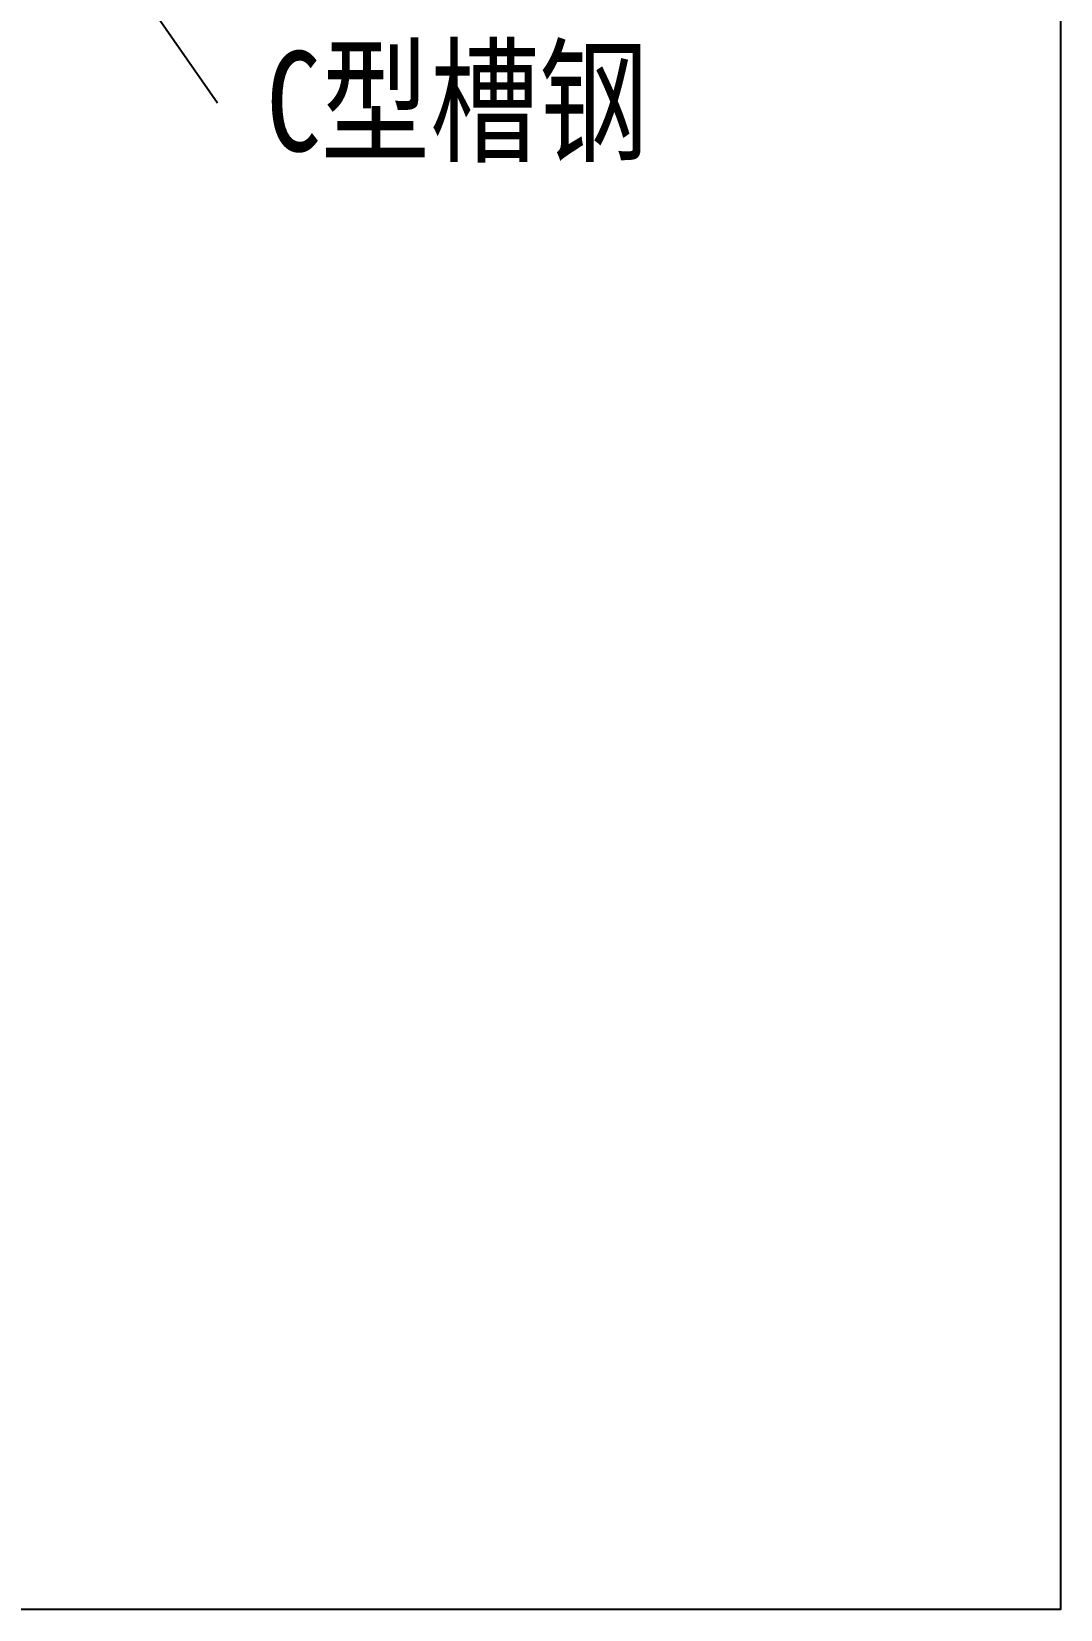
# Model space of a CAD drawing. Extents: x 185245 to 2166646, y -19957 to 815000.
# Drawn here: x 2010184 to 2012764, y 671404 to 675363 of the extents above; entities that cross this region are included whole.
import ezdxf

# ---------------------------------------------------------------- set-up
doc = ezdxf.new("R2010")
doc.units = 0
doc.header["$LTSCALE"] = 1000
doc.header["$MEASUREMENT"] = 0
doc.layers.add('DIM_SYMB', color=3, linetype='Continuous')
doc.styles.get("Standard").update_dxf_attribs({"font": 'gbenor.shx', "bigfont": 'gbcbig.shx'})
doc.dimstyles.get("Standard").update_dxf_attribs({"dimscale": 100, "dimtxt": 3.5, "dimasz": 1, "dimexe": 2.5, "dimexo": 3, "dimgap": 1.5, "dimtad": 1, "dimdec": 0, "dimzin": 0, "dimdsep": 46, "dimtxsty": 'Standard', "dimblk": 'ARCHTICK', "dimcen": 0.09, "dimadec": 0, "dimazin": 0, "dimtfac": 1, "dimtdec": 0, "dimtix": 1, "dimtmove": 2, "dimatfit": 3, "dimfxl": 1, "dimtolj": 1, "dimtzin": 0, "dimarcsym": 0})

# ---------------------------------------------------------------- blocks, each defined once
blk = doc.blocks.new('gfhhrryyfd')
at = {"layer": 'DIM_SYMB'}
blk.add_lwpolyline([(3686300.1, -1747620.2), (3699978.1, -1747620.2), (3699978.1, -1755771), (3686300.1, -1755771)], close=True, dxfattribs=at)
at = {"insert": (3697986.8, -1751860.7), "char_height": 250.906, "attachment_point": 1}
blk.add_mtext('{\\fSimSun|b0|i0|c134|p2;\\W0.8;C型槽钢}', dxfattribs=at)
blk.add_leader([(3697472, -1751424.8), (3697864.3, -1751990.3)], dimstyle='Standard', override={"dimgap": 20, "dimtad": 0})

msp = doc.modelspace()

# ---------------------------------------------------------------- block references
at = {"lineweight": -3, "xscale": 0.9999959468841553, "yscale": 0.9999959506094456, "zscale": 0.9999959495959999}
msp.add_blockref('gfhhrryyfd', (-1687199, 2427167.7, 0), dxfattribs=at)

doc.saveas('drawing.dxf')
